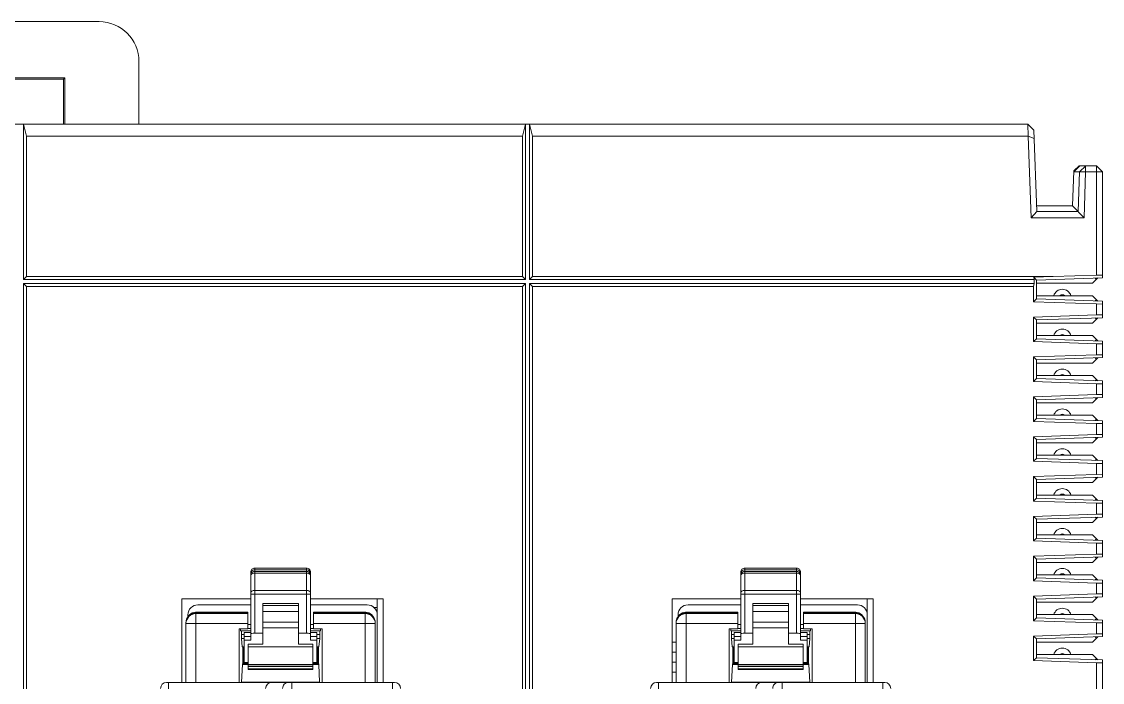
# Model space of a CAD drawing. Header units: millimetres. Extents: x 0 to 1371, y 0 to 812.
# Drawn here: x 113.9 to 168.2, y 712.9 to 746 of the extents above; entities that cross this region are included whole.
import ezdxf

# ---------------------------------------------------------------- set-up
doc = ezdxf.new("R2010")
doc.units = ezdxf.units.MM
doc.layers.add('7_ALL_FEATURES', color=7, linetype='Continuous')

msp = doc.modelspace()

# ---------------------------------------------------------------- linework, layer by layer
at = {"color": 18, "linetype": 'Continuous', "lineweight": 0, "true_color": 0x000000}
for p, q in [((104.25352, 745.99985), (117.83533, 745.99985)), ((131.79443, 716.24017), (131.79443, 717.04017)), ((156.39443, 717.04017), (156.39443, 716.24017))]:
    msp.add_line(p, q, dxfattribs=at)
msp.add_ellipse((117.83289, 743.99863), major_axis=(1.41594, 1.41594), ratio=0.99878277, start_param=-0.78478918, end_param=0.78478918, dxfattribs=at)
at = {"layer": '7_ALL_FEATURES', "color": 18, "linetype": 'Continuous', "lineweight": 0, "true_color": 0x000000}
for p, q in [((119.83411, 744.00107), (119.83411, 740.86017)), ((116.04443, 743.11017), (113.20949, 743.11017)), ((116.11425, 743.17999), (113.24943, 743.17999)), ((116.11425, 743.17999), (116.04443, 743.11017)), ((116.04443, 740.86017), (116.04443, 743.11017)), ((116.11425, 740.86017), (116.11425, 743.17999)), ((80.79443, 740.86017), (164.44433, 740.86017)), ((114.04443, 740.86017), (114.04443, 733.06017)), ((114.04443, 740.86017), (114.19443, 740.26017)), ((139.09443, 740.26017), (139.24443, 740.86017)), ((139.24443, 740.86017), (139.24443, 733.06017)), ((139.44443, 740.86017), (139.44443, 733.06017)), ((139.59443, 740.26017), (139.44443, 740.86017)), ((164.44433, 740.86017), (164.46628, 740.26017)), ((164.75539, 740.56037), (164.44443, 740.86017)), ((164.75539, 740.56037), (164.90507, 736.46917)), ((114.19443, 740.26017), (114.19443, 733.21017)), ((139.09443, 740.26017), (114.19443, 740.26017)), ((139.09443, 740.26017), (139.09443, 733.21017)), ((139.59443, 740.26017), (139.59443, 733.21017)), ((164.46628, 740.26017), (139.59443, 740.26017)), ((164.46618, 740.26017), (164.61618, 736.16017)), ((164.77092, 740.13605), (164.46628, 740.26017)), ((166.69443, 736.76017), (166.75554, 738.51032)), ((167.06427, 738.76017), (166.7538, 738.46035)), ((167.04507, 738.46035), (166.7538, 738.46035)), ((167.02427, 738.76017), (166.75554, 738.51032)), ((166.97545, 736.46917), (167.04508, 738.46336)), ((167.89662, 738.76017), (167.02427, 738.76017)), ((167.04507, 738.46035), (167.35576, 738.76017)), ((167.04508, 738.46336), (167.35435, 738.46571)), ((167.27384, 736.16017), (167.35435, 738.46571)), ((167.34866, 738.46017), (167.34964, 738.76017)), ((167.89662, 738.46017), (167.34866, 738.46017)), ((168.19443, 738.46017), (167.89443, 738.76017)), ((167.89443, 733.2862), (167.89443, 738.46237)), ((167.89443, 738.46237), (168.19443, 738.46237)), ((167.89662, 738.46017), (167.89662, 738.76017)), ((168.19443, 733.14658), (168.19443, 738.46237)), ((164.89443, 736.76017), (166.69443, 736.76017)), ((167.27384, 736.16017), (166.69443, 736.76017)), ((164.90507, 736.46917), (164.61618, 736.16017)), ((164.90507, 736.46917), (166.97545, 736.46917)), ((164.61618, 736.16017), (167.27384, 736.16017)), ((114.04443, 733.06017), (114.19443, 733.21017)), ((139.24443, 733.06017), (114.04443, 733.06017)), ((139.09443, 733.21017), (114.19443, 733.21017)), ((139.09443, 733.21017), (139.24443, 733.06017)), ((139.59443, 733.21017), (139.44443, 733.06017)), ((164.76243, 733.06017), (139.44443, 733.06017)), ((165.71725, 733.21017), (139.59443, 733.21017)), ((165.71725, 733.21017), (164.74904, 733.17175)), ((164.74904, 733.17175), (164.76243, 733.06017)), ((164.74904, 733.17175), (164.89443, 733.03134)), ((164.76243, 732.86017), (164.76243, 733.06017)), ((164.89443, 733.03134), (168.19443, 733.14658)), ((164.89443, 733.03134), (164.89443, 732.08899)), ((165.71725, 733.21017), (167.89443, 733.2862)), ((167.69443, 732.87017), (167.96275, 733.13849)), ((167.89443, 733.07017), (167.83071, 733.13388)), ((167.89443, 733.2862), (168.19443, 733.28767)), ((114.04443, 732.86017), (114.04443, 652.86017)), ((114.04443, 732.86017), (114.19443, 732.71017)), ((114.04443, 732.86017), (139.24443, 732.86017)), ((114.19443, 732.71017), (114.19443, 653.46017)), ((114.19443, 732.71017), (139.09443, 732.71017)), ((139.09443, 732.71017), (139.24443, 732.86017)), ((139.09443, 732.71017), (139.09443, 653.46017)), ((139.24443, 732.86017), (139.24443, 652.86017)), ((139.44443, 732.86017), (139.44443, 652.86017)), ((139.44443, 732.86017), (164.76243, 732.86017)), ((139.59443, 732.71017), (139.44443, 732.86017)), ((139.59443, 732.71017), (139.59443, 653.46017)), ((139.59443, 732.71017), (164.74443, 732.71017)), ((164.74443, 732.71017), (164.76243, 732.86017)), ((164.74443, 732.71017), (164.74443, 731.94414)), ((164.89443, 732.87017), (167.69443, 732.87017)), ((164.74443, 731.94414), (164.89443, 732.08899)), ((167.89443, 731.83414), (164.74443, 731.94414)), ((167.69443, 732.25017), (164.89443, 732.25017)), ((168.19443, 731.97376), (164.89443, 732.08899)), ((167.96275, 731.98185), (167.69443, 732.25017)), ((167.89443, 732.05017), (167.83071, 731.98646)), ((167.89443, 731.83414), (168.19443, 731.83267)), ((167.89443, 731.2862), (167.89443, 731.83414)), ((168.19443, 731.14658), (168.19443, 731.97376)), ((164.74443, 731.1762), (167.89443, 731.2862)), ((164.74443, 731.1762), (164.74443, 729.94414)), ((164.74443, 731.1762), (164.89443, 731.03134)), ((164.89443, 731.03134), (168.19443, 731.14658)), ((164.89443, 731.03134), (164.89443, 730.08899)), ((164.89443, 730.87017), (167.69443, 730.87017)), ((167.69443, 730.87017), (167.96275, 731.13849)), ((167.89443, 731.07017), (167.83071, 731.13388)), ((167.89443, 731.2862), (168.19443, 731.28767)), ((167.69443, 730.25017), (164.89443, 730.25017)), ((167.96275, 729.98185), (167.69443, 730.25017)), ((164.74443, 729.94414), (164.89443, 730.08899)), ((167.89443, 729.83414), (164.74443, 729.94414)), ((168.19443, 729.97376), (164.89443, 730.08899)), ((167.89443, 730.05017), (167.83071, 729.98646)), ((167.89443, 729.83414), (168.19443, 729.83267)), ((167.89443, 729.2862), (167.89443, 729.83414)), ((168.19443, 729.14658), (168.19443, 729.97376)), ((164.74443, 729.1762), (167.89443, 729.2862)), ((164.74443, 729.1762), (164.74443, 727.94414)), ((164.74443, 729.1762), (164.89443, 729.03134)), ((164.89443, 729.03134), (168.19443, 729.14658)), ((167.69443, 728.87017), (167.96275, 729.13849)), ((167.89443, 729.07017), (167.83071, 729.13388)), ((167.89443, 729.2862), (168.19443, 729.28767)), ((164.89443, 729.03134), (164.89443, 728.08899)), ((164.89443, 728.87017), (167.69443, 728.87017)), ((164.74443, 727.94414), (164.89443, 728.08899)), ((167.69443, 728.25017), (164.89443, 728.25017)), ((168.19443, 727.97376), (164.89443, 728.08899)), ((167.96275, 727.98185), (167.69443, 728.25017)), ((167.89443, 728.05017), (167.83071, 727.98646)), ((167.89443, 727.83414), (164.74443, 727.94414)), ((167.89443, 727.83414), (168.19443, 727.83267)), ((167.89443, 727.2862), (167.89443, 727.83414)), ((168.19443, 727.14658), (168.19443, 727.97376)), ((164.74443, 727.1762), (167.89443, 727.2862)), ((164.74443, 727.1762), (164.74443, 725.94414)), ((164.74443, 727.1762), (164.89443, 727.03134)), ((164.89443, 727.03134), (168.19443, 727.14658)), ((164.89443, 727.03134), (164.89443, 726.08899)), ((167.69443, 726.87017), (167.96275, 727.13849)), ((167.89443, 727.07017), (167.83071, 727.13388)), ((167.89443, 727.2862), (168.19443, 727.28767)), ((164.89443, 726.87017), (167.69443, 726.87017)), ((164.74443, 725.94414), (164.89443, 726.08899)), ((167.89443, 725.83414), (164.74443, 725.94414)), ((167.69443, 726.25017), (164.89443, 726.25017)), ((168.19443, 725.97376), (164.89443, 726.08899)), ((167.96275, 725.98185), (167.69443, 726.25017)), ((167.89443, 726.05017), (167.83071, 725.98646)), ((168.19443, 725.14658), (168.19443, 725.97376)), ((167.89443, 725.83414), (168.19443, 725.83267)), ((167.89443, 725.2862), (167.89443, 725.83414)), ((164.74443, 725.1762), (167.89443, 725.2862)), ((164.74443, 725.1762), (164.74443, 723.94414)), ((164.74443, 725.1762), (164.89443, 725.03134)), ((164.89443, 725.03134), (168.19443, 725.14658)), ((164.89443, 725.03134), (164.89443, 724.08899)), ((164.89443, 724.87017), (167.69443, 724.87017)), ((167.69443, 724.87017), (167.96275, 725.13849)), ((167.89443, 725.07017), (167.83071, 725.13388)), ((167.89443, 725.2862), (168.19443, 725.28767)), ((167.69443, 724.25017), (164.89443, 724.25017)), ((167.96275, 723.98185), (167.69443, 724.25017)), ((164.74443, 723.94414), (164.89443, 724.08899)), ((167.89443, 723.83414), (164.74443, 723.94414)), ((168.19443, 723.97376), (164.89443, 724.08899)), ((167.89443, 724.05017), (167.83071, 723.98646)), ((167.89443, 723.83414), (168.19443, 723.83267)), ((167.89443, 723.2862), (167.89443, 723.83414)), ((168.19443, 723.14658), (168.19443, 723.97376)), ((164.74443, 723.1762), (167.89443, 723.2862)), ((164.74443, 723.1762), (164.74443, 721.94414)), ((164.74443, 723.1762), (164.89443, 723.03134)), ((167.89443, 723.2862), (168.19443, 723.28767)), ((164.89443, 723.03134), (168.19443, 723.14658)), ((164.89443, 723.03134), (164.89443, 722.08899)), ((164.89443, 722.87017), (167.69443, 722.87017)), ((167.69443, 722.87017), (167.96275, 723.13849)), ((167.89443, 723.07017), (167.83071, 723.13388)), ((164.74443, 721.94414), (164.89443, 722.08899)), ((167.69443, 722.25017), (164.89443, 722.25017)), ((168.19443, 721.97376), (164.89443, 722.08899)), ((167.96275, 721.98185), (167.69443, 722.25017)), ((167.89443, 721.83414), (164.74443, 721.94414)), ((167.89443, 722.05017), (167.83071, 721.98646)), ((167.89443, 721.83414), (168.19443, 721.83267)), ((167.89443, 721.2862), (167.89443, 721.83414)), ((168.19443, 721.14658), (168.19443, 721.97376)), ((164.74443, 721.1762), (167.89443, 721.2862)), ((164.74443, 721.1762), (164.74443, 719.94414)), ((164.74443, 721.1762), (164.89443, 721.03134)), ((164.89443, 721.03134), (168.19443, 721.14658)), ((164.89443, 721.03134), (164.89443, 720.08899)), ((167.69443, 720.87017), (167.96275, 721.13849)), ((167.89443, 721.07017), (167.83071, 721.13388)), ((167.89443, 721.2862), (168.19443, 721.28767)), ((164.89443, 720.87017), (167.69443, 720.87017)), ((164.74443, 719.94414), (164.89443, 720.08899)), ((167.89443, 719.83414), (164.74443, 719.94414)), ((167.69443, 720.25017), (164.89443, 720.25017)), ((168.19443, 719.97376), (164.89443, 720.08899)), ((167.69443, 720.25017), (167.96275, 719.98185)), ((167.89443, 720.05017), (167.83071, 719.98646)), ((168.19443, 719.14658), (168.19443, 719.97376)), ((167.89443, 719.83414), (168.19443, 719.83267)), ((167.89443, 719.2862), (167.89443, 719.83414)), ((164.74443, 719.1762), (167.89443, 719.2862)), ((164.74443, 719.1762), (164.74443, 717.94414)), ((164.74443, 719.1762), (164.89443, 719.03134)), ((164.89443, 719.03134), (168.19443, 719.14658)), ((164.89443, 719.03134), (164.89443, 718.08899)), ((164.89443, 718.87017), (167.69443, 718.87017)), ((167.69443, 718.87017), (167.96275, 719.13849)), ((167.83071, 719.13388), (167.89443, 719.07017)), ((167.89443, 719.2862), (168.19443, 719.28767)), ((125.44443, 714.96203), (125.44443, 718.38017)), ((125.64443, 718.58017), (125.64443, 715.31198)), ((125.64443, 718.58017), (128.24443, 718.58017)), ((125.64443, 718.4923), (128.24443, 718.4923)), ((125.64443, 718.41933), (128.24443, 718.41933)), ((125.64443, 718.33692), (128.24443, 718.33692)), ((128.24443, 715.31198), (128.24443, 718.58017)), ((128.44443, 714.96203), (128.44443, 718.38017)), ((150.04443, 714.96203), (150.04443, 718.38017)), ((150.24443, 718.58017), (152.84443, 718.58017)), ((150.24443, 718.58017), (150.24443, 715.31198)), ((150.24443, 718.4923), (152.84443, 718.4923)), ((150.24443, 718.41933), (152.84443, 718.41933)), ((150.24443, 718.33692), (152.84443, 718.33692)), ((152.84443, 715.31198), (152.84443, 718.58017)), ((153.04443, 714.96203), (153.04443, 718.38017)), ((164.74443, 717.94414), (164.89443, 718.08899)), ((167.89443, 717.83414), (164.74443, 717.94414)), ((167.69443, 718.25017), (164.89443, 718.25017)), ((168.19443, 717.97376), (164.89443, 718.08899)), ((167.96275, 717.98185), (167.69443, 718.25017)), ((167.89443, 718.05017), (167.83071, 717.98646)), ((167.89443, 717.83414), (168.19443, 717.83267)), ((167.89443, 717.2862), (167.89443, 717.83414)), ((168.19443, 717.14658), (168.19443, 717.97376)), ((125.44443, 717.27494), (128.44443, 717.27494)), ((125.64443, 717.46234), (128.24443, 717.46234)), ((150.04443, 717.27494), (153.04443, 717.27494)), ((150.24443, 717.46234), (152.84443, 717.46234)), ((164.74443, 717.1762), (167.89443, 717.2862)), ((167.89443, 717.2862), (168.19443, 717.28767)), ((121.99443, 717.04017), (121.99443, 712.85017)), ((125.44443, 717.04017), (121.99443, 717.04017)), ((122.79443, 716.74017), (125.44443, 716.74017)), ((126.04443, 716.80517), (126.04443, 714.77412)), ((127.84443, 716.80517), (126.04443, 716.80517)), ((127.84443, 716.71052), (126.04443, 716.71052)), ((127.84443, 714.77412), (127.84443, 716.80517)), ((132.09443, 717.04017), (128.44443, 717.04017)), ((128.44443, 716.74017), (131.29443, 716.74017)), ((132.09443, 712.85017), (132.09443, 717.04017)), ((150.04443, 717.04017), (146.59443, 717.04017)), ((146.59443, 717.04017), (146.59443, 712.85017)), ((147.39443, 716.74017), (150.04443, 716.74017)), ((152.44443, 716.80517), (150.64443, 716.80517)), ((150.64443, 716.80517), (150.64443, 714.77412)), ((152.44443, 716.71052), (150.64443, 716.71052)), ((152.44443, 714.77412), (152.44443, 716.80517)), ((156.69443, 717.04017), (153.04443, 717.04017)), ((153.04443, 716.74017), (155.89443, 716.74017)), ((156.69443, 712.85017), (156.69443, 717.04017)), ((164.74443, 717.1762), (164.74443, 715.94414)), ((164.74443, 717.1762), (164.89443, 717.03134)), ((164.89443, 717.03134), (168.19443, 717.14658)), ((164.89443, 717.03134), (164.89443, 716.08899)), ((164.89443, 716.87017), (167.69443, 716.87017)), ((167.69443, 716.87017), (167.96275, 717.13849)), ((167.89443, 717.07017), (167.83071, 717.13388)), ((122.29443, 716.15141), (122.29443, 716.24017)), ((122.66503, 716.37128), (122.58736, 716.35955)), ((122.69443, 716.37222), (122.66503, 716.37128)), ((122.69443, 716.37222), (122.69443, 716.30099)), ((122.69443, 716.37222), (125.29443, 716.37222)), ((122.69443, 716.32899), (125.29443, 716.32899)), ((122.69443, 716.30017), (122.69443, 712.85017)), ((122.69443, 716.30017), (125.29443, 716.30017)), ((125.29443, 715.53017), (125.29443, 716.37214)), ((127.84443, 716.4107), (126.04443, 716.4107)), ((128.59443, 716.37222), (131.19441, 716.37222)), ((128.59443, 715.53017), (128.59443, 716.37214)), ((128.59443, 716.32899), (131.19443, 716.32899)), ((128.59443, 716.30017), (131.19443, 716.30017)), ((131.22227, 716.37137), (131.19439, 716.37222)), ((131.19442, 716.32899), (131.19441, 716.37222)), ((131.19443, 712.85017), (131.19443, 716.32899)), ((131.29964, 716.35999), (131.22227, 716.37137)), ((131.62861, 716.61017), (131.79443, 716.61017)), ((131.79443, 716.24017), (131.79443, 712.85017)), ((146.89443, 716.15141), (146.89443, 716.24017)), ((147.26503, 716.37128), (147.18736, 716.35955)), ((147.29443, 716.37222), (147.26503, 716.37128)), ((147.29443, 716.37222), (149.89443, 716.37222)), ((147.29443, 716.37222), (147.29443, 716.30099)), ((147.29443, 716.32899), (149.89443, 716.32899)), ((147.29443, 716.30017), (149.89443, 716.30017)), ((147.29443, 716.30017), (147.29443, 712.85017)), ((149.89443, 715.53017), (149.89443, 716.37214)), ((152.44443, 716.4107), (150.64443, 716.4107)), ((153.19443, 716.37222), (155.79441, 716.37222)), ((153.19443, 715.53017), (153.19443, 716.37214)), ((153.19443, 716.32899), (155.79443, 716.32899)), ((153.19443, 716.30017), (155.79443, 716.30017)), ((155.82227, 716.37137), (155.79439, 716.37222)), ((155.79442, 716.32899), (155.79441, 716.37222)), ((155.79443, 712.85017), (155.79443, 716.32899)), ((155.89964, 716.35999), (155.82227, 716.37137)), ((156.39443, 716.24017), (156.39443, 712.85017)), ((167.69443, 716.25017), (164.89443, 716.25017)), ((167.96275, 715.98185), (167.69443, 716.25017)), ((122.20304, 715.93111), (122.19443, 715.83304)), ((122.19443, 712.85017), (122.19443, 715.83304)), ((122.19443, 715.80017), (125.29443, 715.80017)), ((125.44443, 715.75017), (125.29443, 715.75017)), ((127.84443, 715.87238), (126.04443, 715.87238)), ((126.04443, 715.58322), (127.84443, 715.58322)), ((128.59443, 715.75017), (128.44443, 715.75017)), ((128.59443, 715.80017), (131.69443, 715.80017)), ((131.69443, 715.83292), (131.68572, 715.93161)), ((131.69443, 712.85017), (131.69443, 715.83293)), ((146.80304, 715.93111), (146.79443, 715.83304)), ((146.79443, 712.85017), (146.79443, 715.83304)), ((146.79443, 715.80017), (149.89443, 715.80017)), ((150.04443, 715.75017), (149.89443, 715.75017)), ((152.44443, 715.87238), (150.64443, 715.87238)), ((150.64443, 715.58322), (152.44443, 715.58322)), ((153.19443, 715.75017), (153.04443, 715.75017)), ((153.19443, 715.80017), (156.29443, 715.80017)), ((156.29443, 715.83292), (156.28572, 715.93161)), ((156.29443, 712.85017), (156.29443, 715.83293)), ((164.74443, 715.94414), (164.89443, 716.08899)), ((167.89443, 715.83414), (164.74443, 715.94414)), ((168.19443, 715.97376), (164.89443, 716.08899)), ((167.89443, 716.05017), (167.83071, 715.98646)), ((167.89443, 715.83414), (168.19443, 715.83267)), ((167.89443, 715.2862), (167.89443, 715.83414)), ((168.19443, 715.14658), (168.19443, 715.97376)), ((124.86291, 715.53017), (124.86291, 712.85017)), ((124.86291, 715.53017), (125.29443, 715.53017)), ((124.93796, 715.43017), (124.93796, 715.53017)), ((125.44443, 715.43017), (124.93796, 715.43017)), ((124.97505, 715.43017), (124.97505, 715.24946)), ((124.97505, 715.24946), (125.11943, 715.24946)), ((125.01854, 714.63017), (124.97664, 715.05022)), ((124.97664, 715.05022), (125.11943, 715.05022)), ((125.11943, 713.83017), (125.11943, 715.35517)), ((125.11943, 715.35517), (125.44443, 715.35517)), ((125.11943, 715.15517), (125.44443, 715.15517)), ((125.44443, 715.55017), (125.29443, 715.55017)), ((126.04443, 715.31198), (125.64443, 715.31198)), ((128.24443, 715.31198), (127.84443, 715.31198)), ((128.59443, 715.55017), (128.44443, 715.55017)), ((128.44443, 715.43017), (128.95089, 715.43017)), ((128.76943, 715.35517), (128.44443, 715.35517)), ((128.44443, 715.15517), (128.76943, 715.15517)), ((128.59443, 715.53017), (129.02594, 715.53017)), ((128.76943, 713.83017), (128.76943, 715.35517)), ((128.76943, 715.24946), (128.9138, 715.24946)), ((128.76943, 715.05022), (128.91221, 715.05022)), ((128.87031, 714.63017), (128.91221, 715.05022)), ((128.9138, 715.43017), (128.9138, 715.24946)), ((128.95089, 715.53017), (128.95089, 715.43017)), ((129.02594, 712.85017), (129.02594, 715.53017)), ((149.46291, 715.53017), (149.89443, 715.53017)), ((149.46291, 715.53017), (149.46291, 712.85017)), ((149.53796, 715.43017), (149.53796, 715.53017)), ((150.04443, 715.43017), (149.53796, 715.43017)), ((149.57505, 715.43017), (149.57505, 715.24946)), ((149.57505, 715.24946), (149.71943, 715.24946)), ((149.57664, 715.05022), (149.71943, 715.05022)), ((149.61854, 714.63017), (149.57664, 715.05022)), ((149.71943, 715.35517), (150.04443, 715.35517)), ((149.71943, 713.83017), (149.71943, 715.35517)), ((149.71943, 715.15517), (150.04443, 715.15517)), ((150.04443, 715.55017), (149.89443, 715.55017)), ((150.64443, 715.31198), (150.24443, 715.31198)), ((152.84443, 715.31198), (152.44443, 715.31198)), ((153.19443, 715.55017), (153.04443, 715.55017)), ((153.04443, 715.43017), (153.55089, 715.43017)), ((153.36943, 715.35517), (153.04443, 715.35517)), ((153.04443, 715.15517), (153.36943, 715.15517)), ((153.19443, 715.53017), (153.62594, 715.53017)), ((153.36943, 713.83017), (153.36943, 715.35517)), ((153.36943, 715.24946), (153.5138, 715.24946)), ((153.36943, 715.05022), (153.51221, 715.05022)), ((153.47031, 714.63017), (153.51221, 715.05022)), ((153.5138, 715.43017), (153.5138, 715.24946)), ((153.55089, 715.53017), (153.55089, 715.43017)), ((153.62594, 712.85017), (153.62594, 715.53017)), ((164.74443, 715.1762), (167.89443, 715.2862)), ((164.74443, 715.1762), (164.74443, 713.94414)), ((164.74443, 715.1762), (164.89443, 715.03134)), ((164.89443, 715.03134), (168.19443, 715.14658)), ((164.89443, 715.03134), (164.89443, 714.08899)), ((167.69443, 714.87017), (167.96275, 715.13849)), ((167.89443, 715.07017), (167.83071, 715.13388)), ((167.89443, 715.2862), (168.19443, 715.28767)), ((125.01854, 714.63017), (125.11943, 714.63017)), ((125.04443, 713.78017), (125.04443, 714.63017)), ((125.06943, 714.63017), (125.06943, 713.83017)), ((125.1092, 713.83017), (125.1092, 714.63017)), ((125.11943, 714.96203), (125.44443, 714.96203)), ((125.31943, 713.4915), (125.31943, 714.77412)), ((125.31943, 714.77412), (126.04443, 714.77412)), ((125.31943, 714.62724), (128.56943, 714.62724)), ((127.84443, 714.77412), (128.56943, 714.77412)), ((128.44443, 714.96203), (128.76943, 714.96203)), ((128.56943, 714.77412), (128.56943, 713.4915)), ((128.76943, 714.63017), (128.87031, 714.63017)), ((128.77965, 713.83017), (128.77965, 714.63017)), ((128.81943, 713.83017), (128.81943, 714.63017)), ((128.84443, 713.78017), (128.84443, 714.63017)), ((146.79443, 714.86017), (146.59443, 714.86017)), ((149.61854, 714.63017), (149.71943, 714.63017)), ((149.64443, 713.78017), (149.64443, 714.63017)), ((149.66943, 714.63017), (149.66943, 713.83017)), ((149.7092, 713.83017), (149.7092, 714.63017)), ((149.71943, 714.96203), (150.04443, 714.96203)), ((149.91943, 714.77412), (150.64443, 714.77412)), ((149.91943, 713.4915), (149.91943, 714.77412)), ((149.91943, 714.62724), (153.16943, 714.62724)), ((152.44443, 714.77412), (153.16943, 714.77412)), ((153.04443, 714.96203), (153.36943, 714.96203)), ((153.16943, 714.77412), (153.16943, 713.4915)), ((153.36943, 714.63017), (153.47031, 714.63017)), ((153.37965, 713.83017), (153.37965, 714.63017)), ((153.41943, 713.83017), (153.41943, 714.63017)), ((153.44443, 713.78017), (153.44443, 714.63017)), ((164.89443, 714.87017), (167.69443, 714.87017)), ((146.79443, 714.36017), (146.59443, 714.36017)), ((164.74443, 713.94414), (164.89443, 714.08899)), ((167.89443, 713.83414), (164.74443, 713.94414)), ((167.69443, 714.25017), (164.89443, 714.25017)), ((168.19443, 713.97376), (164.89443, 714.08899)), ((167.96275, 713.98185), (167.69443, 714.25017)), ((167.89443, 714.05017), (167.83071, 713.98646)), ((168.19443, 655.25739), (168.19443, 713.97376)), ((124.98475, 712.86536), (125.02852, 713.74978)), ((125.02852, 713.74978), (125.31943, 713.74978)), ((125.03155, 713.78017), (125.31943, 713.78017)), ((125.11232, 713.83017), (125.06943, 713.83017)), ((125.31943, 713.8492), (125.11943, 713.8492)), ((125.11943, 713.83017), (125.31943, 713.83017)), ((125.31943, 713.74958), (128.56943, 713.74958)), ((125.31943, 713.73263), (128.56943, 713.73263)), ((125.31943, 713.64245), (128.56943, 713.64245)), ((125.31943, 713.53442), (128.56943, 713.53442)), ((128.56943, 713.4915), (125.31943, 713.4915)), ((128.76943, 713.8492), (128.56943, 713.8492)), ((128.56943, 713.83017), (128.76943, 713.83017)), ((128.56943, 713.78017), (128.8573, 713.78017)), ((128.56943, 713.74978), (128.86033, 713.74978)), ((128.81943, 713.83017), (128.77965, 713.83017)), ((128.9041, 712.86536), (128.86033, 713.74978)), ((146.59443, 713.86017), (146.79443, 713.86017)), ((149.58475, 712.86536), (149.62852, 713.74978)), ((149.62852, 713.74978), (149.91943, 713.74978)), ((149.63155, 713.78017), (149.91943, 713.78017)), ((149.71232, 713.83017), (149.66943, 713.83017)), ((149.91943, 713.8492), (149.71943, 713.8492)), ((149.71943, 713.83017), (149.91943, 713.83017)), ((149.91943, 713.74958), (153.16943, 713.74958)), ((149.91943, 713.73263), (153.16943, 713.73263)), ((149.91943, 713.64245), (153.16943, 713.64245)), ((149.91943, 713.53442), (153.16943, 713.53442)), ((153.16943, 713.4915), (149.91943, 713.4915)), ((153.36943, 713.8492), (153.16943, 713.8492)), ((153.16943, 713.83017), (153.36943, 713.83017)), ((153.16943, 713.78017), (153.4573, 713.78017)), ((153.16943, 713.74978), (153.46033, 713.74978)), ((153.41943, 713.83017), (153.37965, 713.83017)), ((153.5041, 712.86536), (153.46033, 713.74978)), ((167.89443, 713.83414), (168.19443, 713.83267)), ((167.89443, 655.25739), (167.89443, 713.83414)), ((132.66943, 712.85017), (121.21943, 712.85017)), ((121.31943, 712.04017), (121.31943, 712.85017)), ((124.98475, 712.86536), (128.9041, 712.86536)), ((127.51514, 711.64517), (127.51514, 712.85017)), ((132.56943, 712.04017), (132.56943, 712.85017)), ((157.26943, 712.85017), (145.81943, 712.85017)), ((145.91943, 712.04017), (145.91943, 712.85017)), ((146.59443, 713.36017), (146.79443, 713.36017)), ((149.58475, 712.86536), (153.5041, 712.86536)), ((152.11514, 711.64517), (152.11514, 712.85017)), ((157.16943, 712.04017), (157.16943, 712.85017))]:
    msp.add_line(p, q, dxfattribs=at)
for points in [[(122.58736, 716.35955), (122.51088, 716.33409), (122.43771, 716.29476), (122.3709, 716.2426), (122.31207, 716.1784), (122.26349, 716.10409), (122.22654, 716.02088), (122.20304, 715.93111)], [(131.68572, 715.93161), (131.66202, 716.02169), (131.62478, 716.10514), (131.57585, 716.1796), (131.51663, 716.24382), (131.4495, 716.29583), (131.37612, 716.33488), (131.29964, 716.35999)], [(147.18736, 716.35955), (147.11088, 716.33409), (147.03771, 716.29476), (146.9709, 716.2426), (146.91207, 716.1784), (146.86349, 716.10409), (146.82654, 716.02088), (146.80304, 715.93111)], [(156.28572, 715.93161), (156.26202, 716.02169), (156.22478, 716.10514), (156.17585, 716.1796), (156.11663, 716.24382), (156.0495, 716.29583), (155.97612, 716.33488), (155.89964, 716.35999)]]:
    msp.add_lwpolyline(points, dxfattribs=at)
for centre, radius, start, end in [((166.18443, 732.12017), 0.45, 16.791447, 163.208553), ((166.18443, 732.12017), 0.18, 46.238257, 133.761743), ((166.18443, 730.12017), 0.45, 16.791447, 163.208553), ((166.18443, 730.12017), 0.18, 46.238257, 133.761743), ((166.18443, 728.12017), 0.45, 16.791447, 163.208553), ((166.18443, 728.12017), 0.18, 46.238257, 133.761743), ((166.18443, 726.12017), 0.45, 16.791447, 163.208553), ((166.18443, 726.12017), 0.18, 46.238257, 133.761743), ((166.18443, 724.12017), 0.45, 16.791447, 163.208553), ((166.18443, 724.12017), 0.18, 46.238257, 133.761743), ((166.18443, 722.12017), 0.45, 16.791447, 163.208553), ((166.18443, 722.12017), 0.18, 46.238257, 133.761743), ((166.18443, 720.12017), 0.45, 16.791447, 163.208553), ((166.18443, 720.12017), 0.18, 46.238257, 133.761743), ((125.64443, 718.38017), 0.2, 90, 180.001376), ((125.59449, 718.15356), 0.17295, 121.937004, 127.362498), ((125.64448, 718.21204), 0.28026, 90.01092, 98.012694), ((128.24443, 718.38017), 0.2, 359.998624, 90), ((128.24437, 718.21204), 0.28026, 81.987306, 89.98908), ((128.29436, 718.15356), 0.17295, 52.637502, 58.062996), ((150.24443, 718.38017), 0.2, 90, 180.001376), ((150.19449, 718.15356), 0.17295, 121.937004, 127.362498), ((150.24448, 718.21204), 0.28026, 90.01092, 98.012694), ((152.84443, 718.38017), 0.2, 359.998624, 90), ((152.84437, 718.21204), 0.28026, 81.987306, 89.98908), ((152.89436, 718.15356), 0.17295, 52.637502, 58.062996), ((166.18443, 718.12017), 0.45, 16.791447, 163.208553), ((166.18443, 718.12017), 0.18, 46.238257, 133.761743), ((122.79443, 716.24017), 0.5, 90, 180), ((131.29443, 716.24017), 0.5, 0, 90), ((147.39443, 716.24017), 0.5, 90, 180), ((155.89443, 716.24017), 0.5, 0, 90), ((122.69443, 715.80017), 0.5, 90, 180), ((131.19443, 715.80017), 0.5, 0, 90), ((147.29443, 715.80017), 0.5, 90, 180), ((155.79443, 715.80017), 0.5, 0, 90), ((166.18443, 716.12017), 0.45, 16.791447, 163.208553), ((166.18443, 716.12017), 0.18, 46.238257, 133.761743), ((122.72083, 715.83276), 0.52641, 170.529538, 179.981335), ((131.16809, 715.83276), 0.52633, 0.018147, 9.522073), ((147.32083, 715.83276), 0.52641, 170.529538, 179.981335), ((155.76809, 715.83276), 0.52633, 0.018147, 9.522073), ((166.18443, 714.12017), 0.45, 16.791447, 163.208553), ((166.18443, 714.12017), 0.18, 46.238257, 133.761743), ((121.21943, 712.55017), 0.3, 90, 180), ((126.49443, 712.55017), 0.3, 90, 180), ((126.56708, 712.58406), 0.26611, 90.061683, 101.988806), ((132.66943, 712.55017), 0.3, 0, 90), ((145.81943, 712.55017), 0.3, 90, 180), ((151.09443, 712.55017), 0.3, 90, 180), ((151.16708, 712.58406), 0.26611, 90.061683, 101.988806), ((157.26943, 712.55017), 0.3, 0, 90)]:
    msp.add_arc(centre, radius, start, end, dxfattribs=at)
for centre, major_axis, ratio, start_param, end_param in [((124.97679, 715.24946), (0, 0.2), 0.00872687, -4.71238898, -3.22885912), ((125.64443, 715.29448), (0.2, 0), 0.08748866, 1.57079633, 3.14159265), ((128.24443, 715.29448), (0.2, 0), 0.08748866, 0, 1.57079633), ((128.91206, 715.24946), (0, 0.2), 0.00872687, -3.05432619, -1.57079633), ((149.57679, 715.24946), (0, 0.2), 0.00872687, -4.71238898, -3.22885912), ((150.24443, 715.29448), (0.2, 0), 0.08748866, 1.57079633, 3.14159265), ((152.84443, 715.29448), (0.2, 0), 0.08748866, 0, 1.57079633), ((153.51206, 715.24946), (0, 0.2), 0.00872687, -3.05432619, -1.57079633), ((125.03155, 711.78017), (0, 2), 0.00872687, 0, 0.17453293), ((128.8573, 711.78017), (0, 2), 0.00872687, -0.17453293, 0), ((149.63155, 711.78017), (0, 2), 0.00872687, 0, 0.17453293), ((153.4573, 711.78017), (0, 2), 0.00872687, -0.17453293, 0), ((124.98324, 713.85017), (0, 1), 0.00872687, -3.14159265, -2.96705973), ((128.90562, 713.85017), (0, 1), 0.00872687, -3.31612558, -3.14159265), ((149.58324, 713.85017), (0, 1), 0.00872687, -3.14159265, -2.96705973), ((153.50562, 713.85017), (0, 1), 0.00872687, -3.31612558, -3.14159265)]:
    msp.add_ellipse(centre, major_axis=major_axis, ratio=ratio, start_param=start_param, end_param=end_param, dxfattribs=at)
for points in [[(125.4483, 718.37847), (125.44578, 718.36953), (125.44443, 718.36017), (125.44443, 718.35088)], [(125.4483, 718.3055), (125.44578, 718.29656), (125.44443, 718.2872), (125.44443, 718.27791)], [(128.44056, 718.37847), (128.44307, 718.36953), (128.44443, 718.36017), (128.44443, 718.35088)], [(128.44056, 718.3055), (128.44307, 718.29656), (128.44443, 718.2872), (128.44443, 718.27791)], [(150.0483, 718.37847), (150.04578, 718.36953), (150.04443, 718.36017), (150.04443, 718.35088)], [(150.0483, 718.3055), (150.04578, 718.29656), (150.04443, 718.2872), (150.04443, 718.27791)], [(153.04056, 718.37847), (153.04307, 718.36953), (153.04443, 718.36017), (153.04443, 718.35088)], [(153.04056, 718.3055), (153.04307, 718.29656), (153.04443, 718.2872), (153.04443, 718.27791)], [(125.4483, 718.23635), (125.4458, 718.22852), (125.44443, 718.22021), (125.44443, 718.21198)], [(128.44056, 718.23635), (128.44305, 718.22852), (128.44443, 718.22021), (128.44443, 718.21198)], [(150.0483, 718.23635), (150.0458, 718.22852), (150.04443, 718.22021), (150.04443, 718.21198)], [(153.04056, 718.23635), (153.04305, 718.22852), (153.04443, 718.22021), (153.04443, 718.21198)], [(122.69443, 716.32899), (122.64172, 716.32899), (122.58842, 716.32118), (122.53804, 716.30571)], [(131.34918, 716.30621), (131.29928, 716.32135), (131.24657, 716.32899), (131.19443, 716.32899)], [(147.29443, 716.32899), (147.24172, 716.32899), (147.18842, 716.32118), (147.13804, 716.30571)], [(155.94918, 716.30621), (155.89928, 716.32135), (155.84657, 716.32899), (155.79443, 716.32899)]]:
    msp.add_open_spline(points, degree=3, dxfattribs=at)
for points, knots in [([(125.60541, 718.48957), (125.56928, 718.48448), (125.50358, 718.46306), (125.45649, 718.40759), (125.4483, 718.37847)], [0, 0, 0, 0, 0.54673311, 1, 1, 1, 1]), ([(125.64443, 718.41933), (125.60081, 718.41933), (125.51988, 718.40302), (125.45797, 718.33988), (125.4483, 718.3055)], [0, 0, 0, 0, 0.54980015, 1, 1, 1, 1]), ([(125.48954, 718.29102), (125.48454, 718.2872), (125.4671, 718.27225), (125.45337, 718.25229), (125.4483, 718.23635)], [0, 0, 0, 0, 0.27318094, 1, 1, 1, 1]), ([(125.64443, 718.33692), (125.63142, 718.33692), (125.58257, 718.33391), (125.53355, 718.31941), (125.503, 718.30033)], [0, 0, 0, 0, 0.2653012, 1, 1, 1, 1]), ([(128.24443, 718.41933), (128.28804, 718.41933), (128.36897, 718.40302), (128.43088, 718.33988), (128.44056, 718.3055)], [0, 0, 0, 0, 0.54980015, 1, 1, 1, 1]), ([(128.24443, 718.33692), (128.25743, 718.33692), (128.30628, 718.33391), (128.35531, 718.31941), (128.38585, 718.30033)], [0, 0, 0, 0, 0.2653012, 1, 1, 1, 1]), ([(128.28344, 718.48957), (128.31957, 718.48448), (128.38527, 718.46306), (128.43236, 718.40759), (128.44056, 718.37847)], [0, 0, 0, 0, 0.54673311, 1, 1, 1, 1]), ([(128.39931, 718.29102), (128.40431, 718.2872), (128.42175, 718.27225), (128.43548, 718.25229), (128.44056, 718.23635)], [0, 0, 0, 0, 0.27318094, 1, 1, 1, 1]), ([(150.20541, 718.48957), (150.16928, 718.48448), (150.10358, 718.46306), (150.05649, 718.40759), (150.0483, 718.37847)], [0, 0, 0, 0, 0.54673311, 1, 1, 1, 1]), ([(150.24443, 718.41933), (150.20081, 718.41933), (150.11988, 718.40302), (150.05797, 718.33988), (150.0483, 718.3055)], [0, 0, 0, 0, 0.54980015, 1, 1, 1, 1]), ([(150.08954, 718.29102), (150.08454, 718.2872), (150.0671, 718.27225), (150.05337, 718.25229), (150.0483, 718.23635)], [0, 0, 0, 0, 0.27318094, 1, 1, 1, 1]), ([(150.24443, 718.33692), (150.23142, 718.33692), (150.18257, 718.33391), (150.13355, 718.31941), (150.103, 718.30033)], [0, 0, 0, 0, 0.2653012, 1, 1, 1, 1]), ([(152.84443, 718.41933), (152.88804, 718.41933), (152.96897, 718.40302), (153.03088, 718.33988), (153.04056, 718.3055)], [0, 0, 0, 0, 0.54980015, 1, 1, 1, 1]), ([(152.84443, 718.33692), (152.85743, 718.33692), (152.90628, 718.33391), (152.95531, 718.31941), (152.98585, 718.30033)], [0, 0, 0, 0, 0.2653012, 1, 1, 1, 1]), ([(152.88344, 718.48957), (152.91957, 718.48448), (152.98527, 718.46306), (153.03236, 718.40759), (153.04056, 718.37847)], [0, 0, 0, 0, 0.54673311, 1, 1, 1, 1]), ([(152.99931, 718.29102), (153.00431, 718.2872), (153.02175, 718.27225), (153.03548, 718.25229), (153.04056, 718.23635)], [0, 0, 0, 0, 0.27318094, 1, 1, 1, 1]), ([(125.64443, 717.46234), (125.61872, 717.46234), (125.56931, 717.45652), (125.50444, 717.43084), (125.45748, 717.39091), (125.44443, 717.35413), (125.44443, 717.3374)], [0, 0, 0, 0, 0.30014049, 0.57375951, 0.80472995, 1, 1, 1, 1]), ([(128.24443, 717.46234), (128.27013, 717.46234), (128.31954, 717.45652), (128.38442, 717.43084), (128.43137, 717.39091), (128.44443, 717.35413), (128.44443, 717.3374)], [0, 0, 0, 0, 0.30014049, 0.57375951, 0.80472995, 1, 1, 1, 1]), ([(150.24443, 717.46234), (150.21872, 717.46234), (150.16931, 717.45652), (150.10444, 717.43084), (150.05748, 717.39091), (150.04443, 717.35413), (150.04443, 717.3374)], [0, 0, 0, 0, 0.30014049, 0.57375951, 0.80472995, 1, 1, 1, 1]), ([(152.84443, 717.46234), (152.87013, 717.46234), (152.91954, 717.45652), (152.98442, 717.43084), (153.03137, 717.39091), (153.04443, 717.35413), (153.04443, 717.3374)], [0, 0, 0, 0, 0.30014049, 0.57375951, 0.80472995, 1, 1, 1, 1]), ([(122.53804, 716.30571), (122.45298, 716.27959), (122.29335, 716.17876), (122.21624, 716.00691), (122.2016, 715.91937)], [0, 0, 0, 0, 0.50063487, 1, 1, 1, 1]), ([(131.68717, 715.91983), (131.67242, 716.00754), (131.59486, 716.17972), (131.43452, 716.28031), (131.34918, 716.30621)], [0, 0, 0, 0, 0.4993173, 1, 1, 1, 1]), ([(147.13804, 716.30571), (147.05298, 716.27959), (146.89335, 716.17876), (146.81624, 716.00691), (146.8016, 715.91937)], [0, 0, 0, 0, 0.50063487, 1, 1, 1, 1]), ([(156.28717, 715.91983), (156.27242, 716.00754), (156.19486, 716.17972), (156.03452, 716.28031), (155.94918, 716.30621)], [0, 0, 0, 0, 0.4993173, 1, 1, 1, 1]), ([(127.0453, 712.55017), (127.0453, 712.5891), (127.05967, 712.66711), (127.12173, 712.76674), (127.21541, 712.8342), (127.29045, 712.85017), (127.32721, 712.85017)], [0, 0, 0, 0, 0.25713619, 0.51015147, 0.75722159, 1, 1, 1, 1]), ([(151.6453, 712.55017), (151.6453, 712.5891), (151.65967, 712.66711), (151.72173, 712.76674), (151.81541, 712.8342), (151.89045, 712.85017), (151.92721, 712.85017)], [0, 0, 0, 0, 0.25713619, 0.51015147, 0.75722159, 1, 1, 1, 1])]:
    msp.add_open_spline(points, degree=3, knots=knots, dxfattribs=at)

doc.saveas('drawing.dxf')
